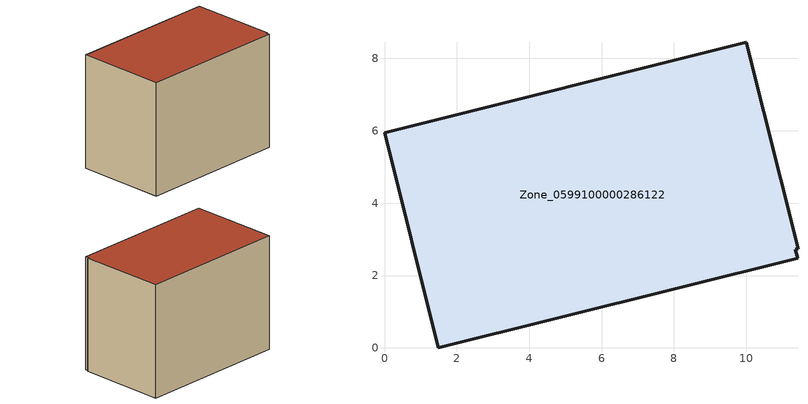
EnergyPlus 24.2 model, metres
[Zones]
Zone_0599100000286122
 floor ground (C_G): 11.43,2.74 11.36,2.73 11.42,2.48 1.49,0 0,5.95 10,8.45 z0
 wall outside (C_F): 11.43,2.74 10,8.45 0,5.95 1.49,0 11.42,2.48 11.36,2.73 11.43,2.74 z0:7.78
 roof outside (C_R): 11.36,2.73 11.43,2.74 10,8.45 0,5.95 1.49,0 11.42,2.48 z7.78
[BUILDING]
Pand.0599100000286122: North Axis=0; Terrain=City; Loads Convergence Tolerance Value=0.04; Temperature Convergence Tolerance Value=0.4; Solar Distribution=FullExterior; Maximum Number of Warmup Days=25; Minimum Number of Warmup Days=1
[Site:Location]
Rotterdam.The.Hague.AP_ZH_NLD Design_Conditions: Latitude=51.96; Longitude=4.45; Time Zone=1; Elevation=-4.5
[SITE:GROUNDTEMPERATURE:BUILDINGSURFACE]
18, 18, 18, 18, 18, 18, 18, 18, 18, 18, 18, 18
[MATERIAL] Thermal Absorptance=0.9; Solar Absorptance=0.7; Visible Absorptance=0.7
Name | Roughness | Thickness | Conductivity | Density | Specific Heat
G.TI.1965-1974 | MediumSmooth | 0.15 | 0.882353 | 540 | 1210
F.TI.1965-1974 | Rough | 0.3 | 0.697674 | 1920 | 840
R.TI.1965-1974 | MediumRough | 0.2 | 0.232558 | 1500 | 1000
[CONSTRUCTION]
C_G: G.TI.1965-1974
C_F: F.TI.1965-1974
C_R: R.TI.1965-1974
[ZONE]
Zone_0599100000286122: Type=1; Multiplier=1; Ceiling Height=Autocalculate; Volume=Autocalculate; Floor Area=autocalculate; Part of Total Floor Area=Yes
[ZONEINFILTRATION:DESIGNFLOWRATE]
Infil_Zone_0599100000286122: Zone or ZoneList or Space or SpaceList=Zone_0599100000286122; Schedule=AlwaysOn; Design Flow Rate Calculation Method=Flow/Area; Flow Rate per Floor Area=0.003; Constant Term Coefficient=1; Temperature Term Coefficient=0; Velocity Term Coefficient=0; Velocity Squared Term Coefficient=0
[HVACTEMPLATE:ZONE:IDEALLOADSAIRSYSTEM]
Zone_0599100000286122: Maximum Heating Supply Air Temperature=50; Minimum Cooling Supply Air Temperature=13; Maximum Heating Supply Air Humidity Ratio=0.0156; Minimum Cooling Supply Air Humidity Ratio=0.0077; Heating Limit=NoLimit; Cooling Limit=NoLimit; Dehumidification Control Type=ConstantSensibleHeatRatio; Cooling Sensible Heat Ratio=0.7; Dehumidification Setpoint=60; Humidification Control Type=None; Humidification Setpoint=30; Outdoor Air Method=None; Outdoor Air Flow Rate per Person=0.00944; Outdoor Air Flow Rate per Zone Floor Area=0; Outdoor Air Flow Rate per Zone=0; Demand Controlled Ventilation Type=None; Outdoor Air Economizer Type=NoEconomizer; Heat Recovery Type=None; Sensible Heat Recovery Effectiveness=0.7; Latent Heat Recovery Effectiveness=0.65
[ZONECONTROL:THERMOSTAT]
ThermostatControl_Zone_0599100000286122: Zone or ZoneList=Zone_0599100000286122; Control Type Schedule=DualSetpointControlType; Control 1=Thermostat_Zone_0599100000286122; Temperature Difference Between Cutout And Setpoint=0
[THERMOSTATSETPOINT:DUALSETPOINT]
Thermostat_Zone_0599100000286122: Heating Setpoint Temperature Schedule=HeatingSetpoint_Zone_0599100000286122; Cooling Setpoint Temperature Schedule=CoolingSetpoint_Zone_0599100000286122
[SCHEDULE:COMPACT]
HeatingSetpoint_Zone_0599100000286122: Through: 12/31, For: AllDays, Until: 24:00, 21
CoolingSetpoint_Zone_0599100000286122: Through: 12/31, For: AllDays, Until: 24:00, 24
DualSetpointControlType: Through: 12/31, For: AllDays, Until: 24:00, 4
AlwaysOn: Through: 12/31, For: AllDays, Until: 24:00, 1
